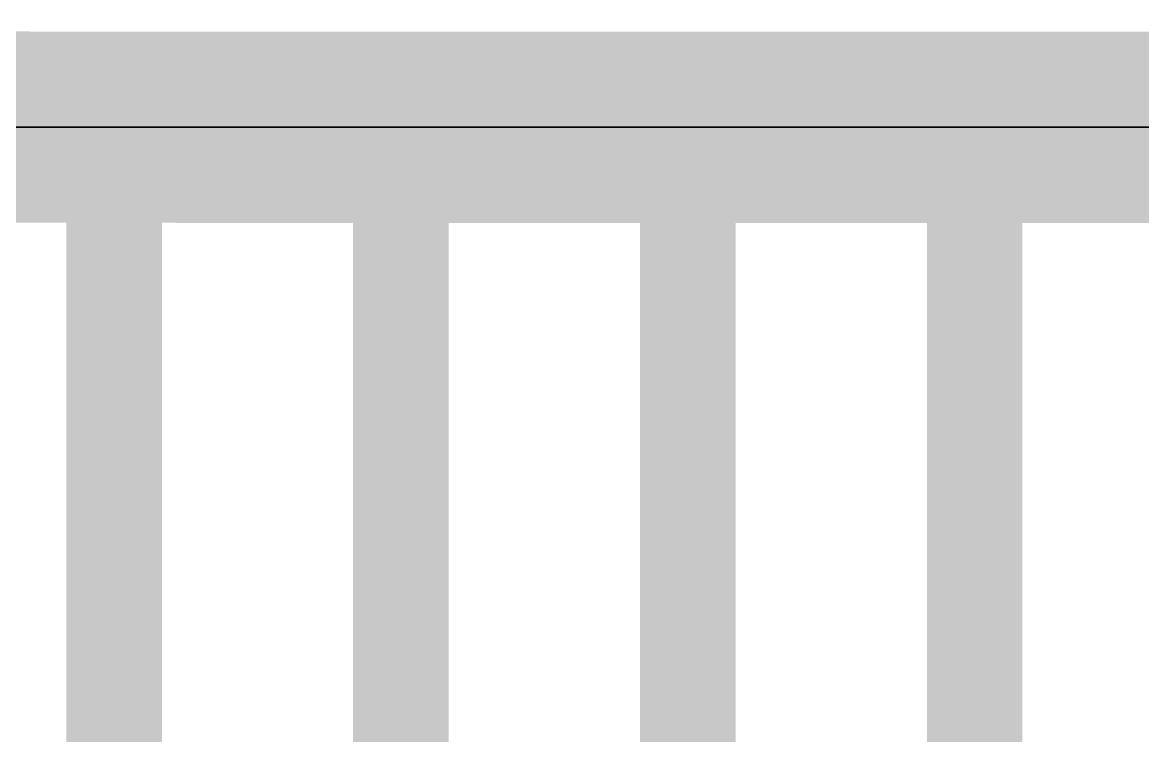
# Model space of a CAD drawing. Header units: millimetres. Extents: x 4836525 to 5356909, y -1773032 to -1295773.
# Drawn here: x 5203886 to 5207400, y -1423542 to -1421305 of the extents above; entities that cross this region are included whole.
import ezdxf

# ---------------------------------------------------------------- set-up
doc = ezdxf.new("R2010")
doc.units = ezdxf.units.MM
doc.header["$LTSCALE"] = 1000
doc.linetypes.add('HIDDEN', pattern=[9.525, 6.35, -3.175])
doc.linetypes.add('PHANTOM', pattern=[2.5, 1.25, -0.25, 0.25, -0.25, 0.25, -0.25])
doc.layers.get('0').update_dxf_attribs({"lineweight": 9})
doc.layers.get('DEFPOINTS').update_dxf_attribs({"color": 11})
doc.layers.add('MARK', color=7, linetype='Continuous', true_color=0xff8b1e)
doc.layers.add('PAV', color=8, linetype='Continuous')
doc.layers.add('SI-SITE', color=1, linetype='PHANTOM')
doc.layers.add('PRO_HID', color=253, linetype='HIDDEN', lineweight=9)
doc.layers.add('PROPERTY', color=9, linetype='Continuous', lineweight=9)

# ---------------------------------------------------------------- blocks, each defined once
blk = doc.blocks.new('BL-진출입불허_20230308')
at = {"layer": 'DEFPOINTS'}
blk.add_lwpolyline([(113512, 76857.1), (227023.9, 153714.2), (178245.8, 225775.5), (132627.5, 293176.6), (122797.5, 295056.9), (15125.7, 222169.6), (-90066.1, 150962.3), (-91946.4, 141132.3), (-66757.3, 103941.7), (-62487.6, 92281.6), (-48788.2, 72051.2), (0, 0)], close=True, dxfattribs=at)
blk = doc.blocks.new('ROAD_PLAN')
at = {"layer": 'DEFPOINTS'}
blk.add_lwpolyline([(-91950, 141130), (-90070, 150960), (15120, 222170), (122790, 295060), (132620, 293180), (178240, 225780), (227020, 153720), (113510, 76860), (0, 0), (-48790, 72050), (-62490, 92280), (-66760, 103940)], close=True, dxfattribs=at)

msp = doc.modelspace()

# ---------------------------------------------------------------- linework, layer by layer
msp.add_lwpolyline([(5107290.4, -1597108.7), (5244374.2, -1597112), (5244387.3, -1510094), (5244404.1, -1428706.4), (5237318.8, -1421638), (5107296.6, -1421622), (4980269.8, -1421605.4), (4973201.5, -1428690.7), (4973206.9, -1473608.8), (4970204.8, -1485657.7), (4970205.8, -1510090.1), (4970206.5, -1597105.4)], close=True)
at = {"layer": 'MARK', "const_width": 300}
for points in [[(5204173.5, -1424634.3), (5204173.5, -1421634.3)], [(5205073.5, -1424634.3), (5205073.5, -1421634.3)], [(5205973.5, -1424634.3), (5205973.5, -1421634.3)], [(5206873.5, -1424634.3), (5206873.5, -1421634.3)]]:
    msp.add_lwpolyline(points, dxfattribs=at)
at = {"layer": 'PRO_HID'}
msp.add_lwpolyline([(5107296.6, -1421622), (5237318.8, -1421638), (5244404.1, -1428706.4), (5244387.3, -1510094), (5107295.2, -1510085.1)], close=True, dxfattribs=at)
at = {"layer": 'PROPERTY'}
msp.add_lwpolyline([(5244373.2, -1714769.9), (5244374.2, -1697665.1), (5244374.2, -1597112), (5244387.3, -1510094), (5244404.1, -1428706.4), (5237318.8, -1421638), (5107296.6, -1421622), (4980269.8, -1421605.4), (4973201.5, -1428690.7)], dxfattribs=at)
at = {"layer": 'SI-SITE', "ltscale": 5, "const_width": 600}
msp.add_lwpolyline([(5107290.4, -1597108.7), (5244374.2, -1597112), (5244387.3, -1510094), (5244404.1, -1428706.4), (5237318.8, -1421638), (5107296.6, -1421622), (4980269.8, -1421605.4), (4973201.5, -1428690.7), (4973206.9, -1473608.8), (4970204.8, -1485657.7), (4970205.8, -1510090.1), (4970206.5, -1597105.4)], close=True, dxfattribs=at)

# ---------------------------------------------------------------- block references
at = {"rotation": 325.897337442676}
msp.add_blockref('BL-진출입불허_20230308', (4970206.5, -1597105.4), dxfattribs=at)
at = {"layer": 'PAV', "rotation": 325.8958751864403}
msp.add_blockref('ROAD_PLAN', (4970206.5, -1597105.4), dxfattribs=at)

doc.saveas('drawing.dxf')
